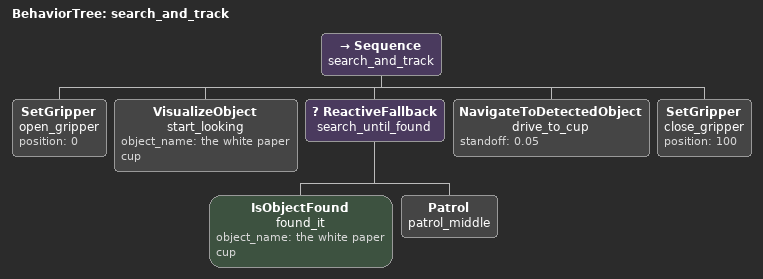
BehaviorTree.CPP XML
<?xml version="1.0"?>
<root BTCPP_format="4" main_tree_to_execute="search_and_track">
  <BehaviorTree ID="search_and_track">
    <Sequence name="search_and_track">

      <SetGripper name="open_gripper" position="0"/>
      <VisualizeObject name="start_looking" object_name="the white paper cup"/>

      <ReactiveFallback name="search_until_found">
        <IsObjectFound name="found_it" object_name="the white paper cup"/>
        <Patrol name="patrol_middle"/>
      </ReactiveFallback>

      <NavigateToDetectedObject name="drive_to_cup" standoff="0.05"/>
      <SetGripper name="close_gripper" position="100"/>

    </Sequence>
  </BehaviorTree>
</root>
